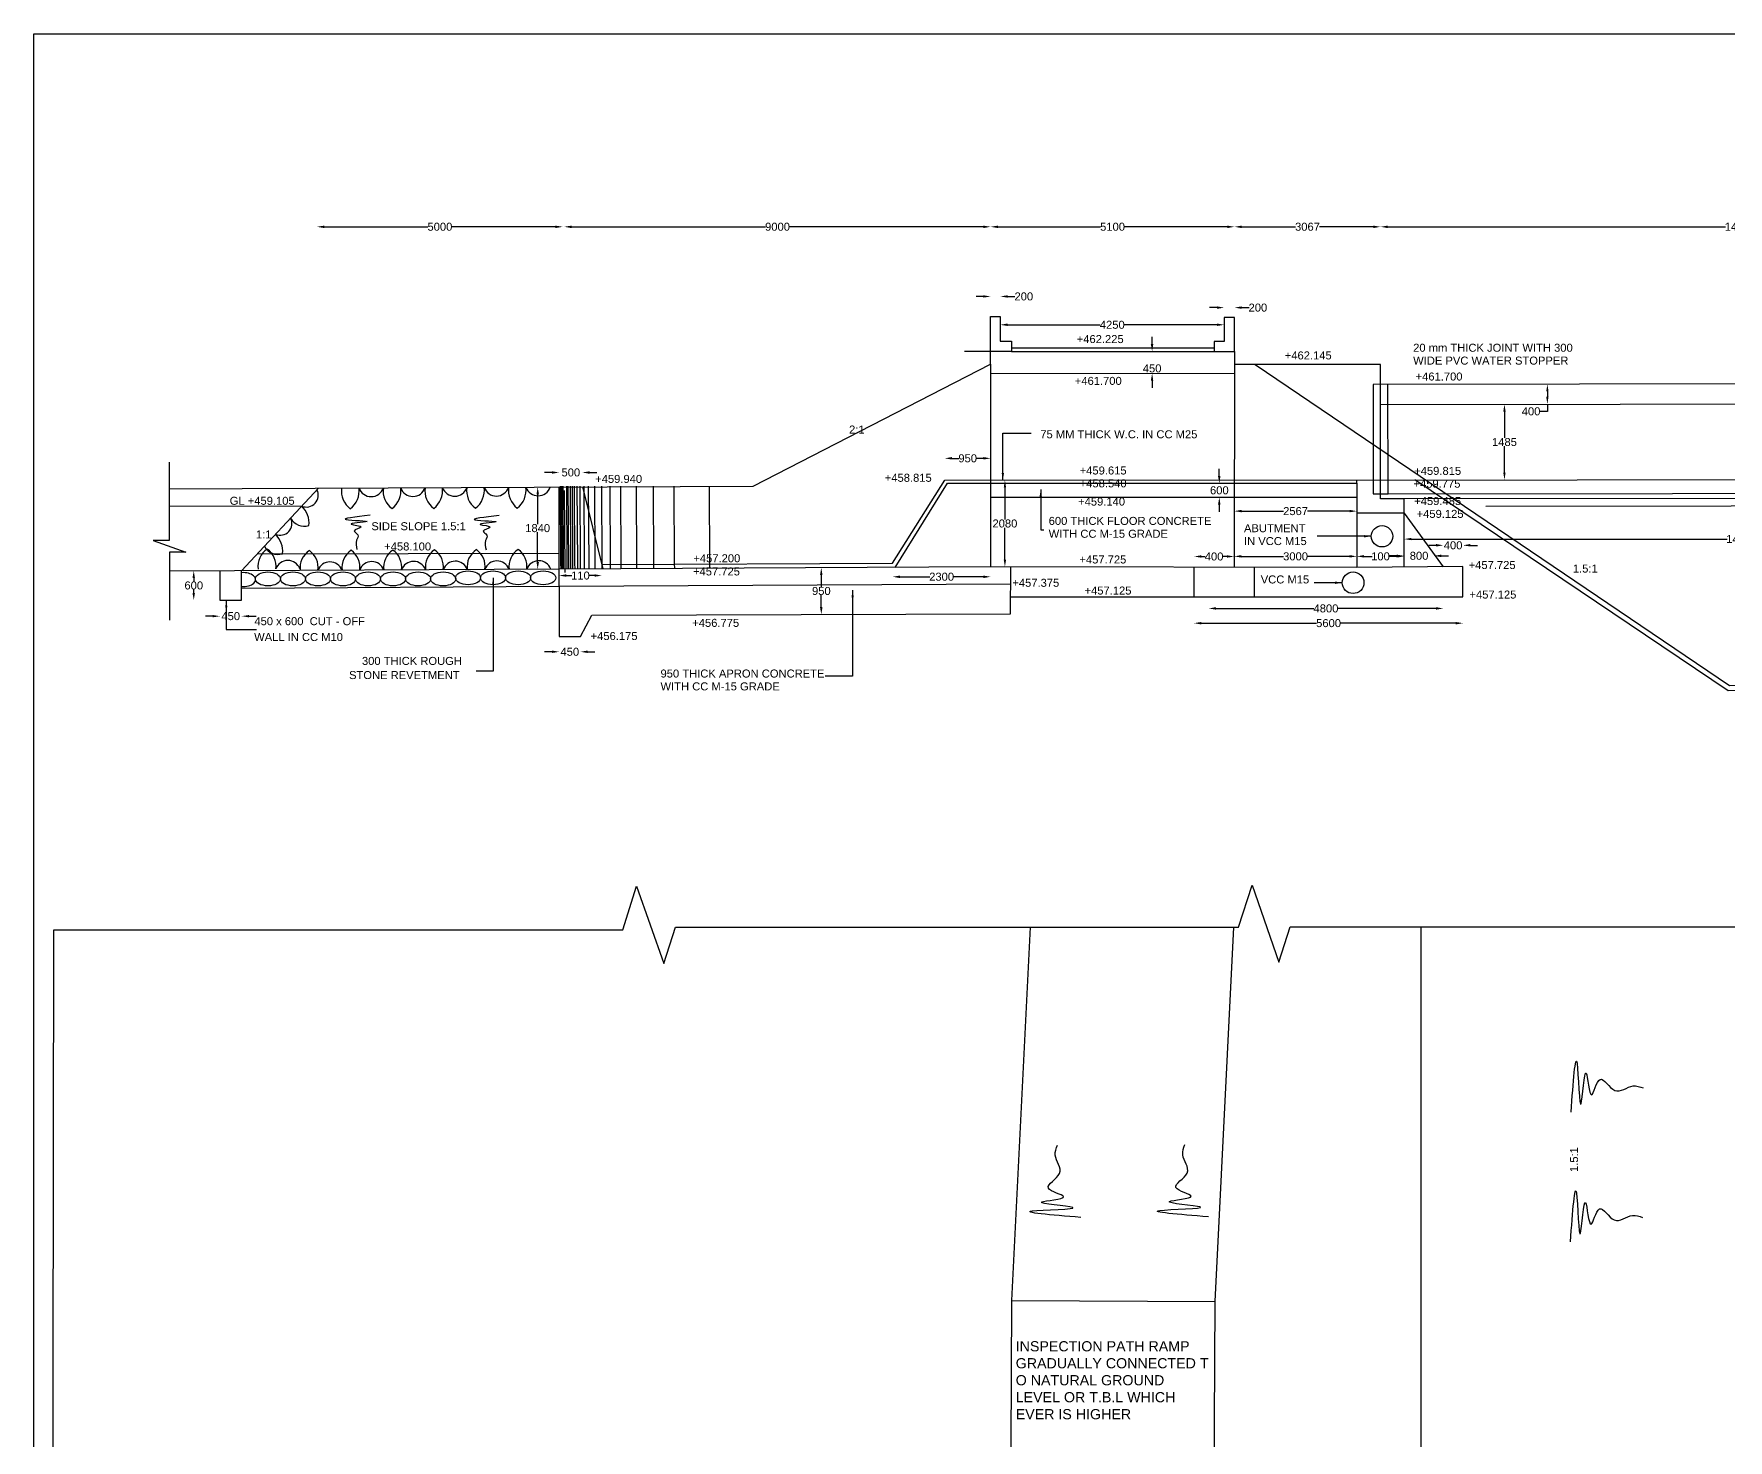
# Model space of a CAD drawing. Header units: inches. Extents: x 3910 to 36465, y 2 to 22749.
# Drawn here: x 4079 to 15726, y 13082 to 22749 of the extents above; entities that cross this region are included whole.
import ezdxf

# ---------------------------------------------------------------- set-up
doc = ezdxf.new("R2010")
doc.units = ezdxf.units.IN
doc.header["$MEASUREMENT"] = 0
doc.layers.add('DIMENSIONS', color=7, linetype='Continuous')
doc.styles.get("Standard").update_dxf_attribs({"font": 'arial.ttf', "height": 55})
doc.dimstyles.get("Standard").update_dxf_attribs({"dimtxt": 55, "dimasz": 50, "dimexe": 0.18, "dimexo": 0.0625, "dimgap": 0.09, "dimtad": 0, "dimtih": 1, "dimtoh": 1, "dimdec": 4, "dimzin": 0, "dimdsep": 46, "dimtxsty": 'Standard', "dimcen": 0.09, "dimse1": 1, "dimse2": 1, "dimadec": 0, "dimazin": 0, "dimtfac": 1, "dimtdec": 4, "dimtofl": 0, "dimtmove": 0, "dimatfit": 3, "dimfxl": 1, "dimtolj": 1, "dimtzin": 0, "dimarcsym": 0})

# ---------------------------------------------------------------- blocks, each defined once
blk = doc.blocks.new('*D1')
at = {"layer": 'Defpoints', "color": 0, "transparency": 16777216}
for p in [(7849, 19734), (7690, 19634), (7849, 19635)]:
    blk.add_point(p, dxfattribs=at)
at = {"layer": 'DIMENSIONS', "color": 0, "lineweight": -2, "transparency": 16777216}
for p, q in [((7640, 19734), (7590, 19734)), ((7899, 19734), (7949, 19734))]:
    blk.add_line(p, q, dxfattribs=at)
at = {"layer": 'DIMENSIONS', "color": 0, "transparency": 16777216}
for points in [[(7640, 19742), (7640, 19725), (7690, 19734)], [(7899, 19742), (7899, 19725), (7849, 19734)]]:
    blk.add_solid(points, dxfattribs=at)
at = {"layer": 'DIMENSIONS', "color": 0, "transparency": 16777216, "insert": (7770, 19734), "char_height": 55, "attachment_point": 5}
blk.add_mtext('\\A1;500', dxfattribs=at)
blk = doc.blocks.new('*D2')
at = {"layer": 'Defpoints', "color": 0, "transparency": 16777216}
for p in [(7539, 19633), (7542, 19069), (7542, 19069)]:
    blk.add_point(p, dxfattribs=at)
at = {"layer": 'DIMENSIONS', "color": 0, "lineweight": -2, "transparency": 16777216}
for p, q in [((7542, 19583), (7542, 19379)), ((7542, 19119), (7542, 19323))]:
    blk.add_line(p, q, dxfattribs=at)
at = {"layer": 'DIMENSIONS', "color": 0, "transparency": 16777216}
for points in [[(7534, 19583), (7551, 19583), (7542, 19633)], [(7534, 19119), (7551, 19119), (7542, 19069)]]:
    blk.add_solid(points, dxfattribs=at)
at = {"layer": 'DIMENSIONS', "color": 0, "transparency": 16777216, "insert": (7542, 19351), "char_height": 55, "attachment_point": 5}
blk.add_mtext('\\A1;1840', dxfattribs=at)
blk = doc.blocks.new('*D3')
at = {"layer": 'Defpoints', "color": 0, "transparency": 16777216}
for p in [(5358, 19058), (5178, 18856), (5358, 18856)]:
    blk.add_point(p, dxfattribs=at)
at = {"layer": 'DIMENSIONS', "color": 0, "lineweight": -2, "transparency": 16777216}
for p, q in [((5178, 19008), (5178, 18985)), ((5178, 18906), (5178, 18929))]:
    blk.add_line(p, q, dxfattribs=at)
at = {"layer": 'DIMENSIONS', "color": 0, "transparency": 16777216}
for points in [[(5169, 19008), (5186, 19008), (5178, 19058)], [(5169, 18906), (5186, 18906), (5178, 18856)]]:
    blk.add_solid(points, dxfattribs=at)
at = {"layer": 'DIMENSIONS', "color": 0, "transparency": 16777216, "insert": (5178, 18957), "char_height": 55, "attachment_point": 5}
blk.add_mtext('\\A1;600', dxfattribs=at)
blk = doc.blocks.new('*D4')
at = {"layer": 'Defpoints', "color": 0, "transparency": 16777216}
for p in [(5358, 18854), (5507, 18856), (5507, 18746)]:
    blk.add_point(p, dxfattribs=at)
at = {"layer": 'DIMENSIONS', "color": 0, "lineweight": -2, "transparency": 16777216}
for p, q in [((5308, 18746), (5258, 18746)), ((5557, 18746), (5607, 18746))]:
    blk.add_line(p, q, dxfattribs=at)
at = {"layer": 'DIMENSIONS', "color": 0, "transparency": 16777216}
for points in [[(5308, 18754), (5308, 18738), (5358, 18746)], [(5557, 18754), (5557, 18738), (5507, 18746)]]:
    blk.add_solid(points, dxfattribs=at)
at = {"layer": 'DIMENSIONS', "color": 0, "transparency": 16777216, "insert": (5432, 18746), "char_height": 55, "attachment_point": 5}
blk.add_mtext('\\A1;450', dxfattribs=at)
blk = doc.blocks.new('*D5')
at = {"layer": 'Defpoints', "color": 0, "transparency": 16777216}
for p in [(7689, 19070), (7983, 19075), (7983, 19025)]:
    blk.add_point(p, dxfattribs=at)
at = {"layer": 'DIMENSIONS', "color": 0, "lineweight": -2, "transparency": 16777216}
for p, q in [((7739, 19025), (7778, 19025)), ((7933, 19025), (7894, 19025))]:
    blk.add_line(p, q, dxfattribs=at)
at = {"layer": 'DIMENSIONS', "color": 0, "transparency": 16777216}
for points in [[(7739, 19034), (7739, 19017), (7689, 19025)], [(7933, 19034), (7933, 19017), (7983, 19025)]]:
    blk.add_solid(points, dxfattribs=at)
at = {"layer": 'DIMENSIONS', "color": 0, "transparency": 16777216, "insert": (7836, 19025), "char_height": 55, "attachment_point": 5}
blk.add_mtext('\\A1;110', dxfattribs=at)
blk = doc.blocks.new('*D6')
at = {"layer": 'Defpoints', "color": 0, "transparency": 16777216}
for p in [(9491, 19079), (9492, 18758), (9492, 18758)]:
    blk.add_point(p, dxfattribs=at)
at = {"layer": 'DIMENSIONS', "color": 0, "lineweight": -2, "transparency": 16777216}
for p, q in [((9492, 19029), (9492, 18947)), ((9492, 18808), (9492, 18890))]:
    blk.add_line(p, q, dxfattribs=at)
at = {"layer": 'DIMENSIONS', "color": 0, "transparency": 16777216}
for points in [[(9483, 19029), (9500, 19029), (9492, 19079)], [(9483, 18808), (9500, 18808), (9492, 18758)]]:
    blk.add_solid(points, dxfattribs=at)
at = {"layer": 'DIMENSIONS', "color": 0, "transparency": 16777216, "insert": (9492, 18919), "char_height": 55, "attachment_point": 5}
blk.add_mtext('\\A1;950', dxfattribs=at)
blk = doc.blocks.new('*D7')
at = {"layer": 'Defpoints', "color": 0, "transparency": 16777216}
for p in [(7690, 18605), (7836, 18605), (7836, 18501)]:
    blk.add_point(p, dxfattribs=at)
at = {"layer": 'DIMENSIONS', "color": 0, "lineweight": -2, "transparency": 16777216}
for p, q in [((7640, 18501), (7590, 18501)), ((7886, 18501), (7936, 18501))]:
    blk.add_line(p, q, dxfattribs=at)
at = {"layer": 'DIMENSIONS', "color": 0, "transparency": 16777216}
for points in [[(7640, 18510), (7640, 18493), (7690, 18501)], [(7886, 18510), (7886, 18493), (7836, 18501)]]:
    blk.add_solid(points, dxfattribs=at)
at = {"layer": 'DIMENSIONS', "color": 0, "transparency": 16777216, "insert": (7763, 18501), "char_height": 55, "attachment_point": 5}
blk.add_mtext('\\A1;450', dxfattribs=at)
blk = doc.blocks.new('*D8')
at = {"layer": 'Defpoints', "color": 0, "transparency": 16777216}
for p in [(10656, 19831), (10340, 19681), (10656, 19681)]:
    blk.add_point(p, dxfattribs=at)
at = {"layer": 'DIMENSIONS', "color": 0, "lineweight": -2, "transparency": 16777216}
for p, q in [((10390, 19831), (10437, 19831)), ((10606, 19831), (10559, 19831))]:
    blk.add_line(p, q, dxfattribs=at)
at = {"layer": 'DIMENSIONS', "color": 0, "transparency": 16777216}
for points in [[(10390, 19840), (10390, 19823), (10340, 19831)], [(10606, 19840), (10606, 19823), (10656, 19831)]]:
    blk.add_solid(points, dxfattribs=at)
at = {"layer": 'DIMENSIONS', "color": 0, "transparency": 16777216, "insert": (10498, 19831), "char_height": 55, "attachment_point": 5}
blk.add_mtext('\\A1;950', dxfattribs=at)
blk = doc.blocks.new('*D9')
at = {"layer": 'Defpoints', "color": 0, "transparency": 16777216}
for p in [(10740, 19681), (10739, 19084), (10754, 19084)]:
    blk.add_point(p, dxfattribs=at)
at = {"layer": 'DIMENSIONS', "color": 0, "lineweight": -2, "transparency": 16777216}
for p, q in [((10754, 19631), (10754, 19411)), ((10754, 19134), (10754, 19354))]:
    blk.add_line(p, q, dxfattribs=at)
at = {"layer": 'DIMENSIONS', "color": 0, "transparency": 16777216}
for points in [[(10746, 19631), (10762, 19631), (10754, 19681)], [(10746, 19134), (10762, 19134), (10754, 19084)]]:
    blk.add_solid(points, dxfattribs=at)
at = {"layer": 'DIMENSIONS', "color": 0, "transparency": 16777216, "insert": (10754, 19383), "char_height": 55, "attachment_point": 5}
blk.add_mtext('\\A1;2080', dxfattribs=at)
blk = doc.blocks.new('*D10')
at = {"layer": 'Defpoints', "color": 0, "transparency": 16777216}
for p in [(9982, 19110), (10656, 19084), (10656, 19017)]:
    blk.add_point(p, dxfattribs=at)
at = {"layer": 'DIMENSIONS', "color": 0, "lineweight": -2, "transparency": 16777216}
for p, q in [((10032, 19017), (10237, 19017)), ((10606, 19017), (10402, 19017))]:
    blk.add_line(p, q, dxfattribs=at)
at = {"layer": 'DIMENSIONS', "color": 0, "transparency": 16777216}
for points in [[(10032, 19025), (10032, 19008), (9982, 19017)], [(10606, 19025), (10606, 19008), (10656, 19017)]]:
    blk.add_solid(points, dxfattribs=at)
at = {"layer": 'DIMENSIONS', "color": 0, "transparency": 16777216, "insert": (10319, 19017), "char_height": 55, "attachment_point": 5}
blk.add_mtext('\\A1;2300', dxfattribs=at)
blk = doc.blocks.new('*D11')
at = {"layer": 'Defpoints', "color": 0, "transparency": 16777216}
for p in [(10722, 20944), (10656, 20805), (10722, 20805)]:
    blk.add_point(p, dxfattribs=at)
at = {"layer": 'DIMENSIONS', "color": 0, "lineweight": -2, "transparency": 16777216}
for p, q in [((10606, 20944), (10556, 20944)), ((10772, 20944), (10822, 20944))]:
    blk.add_line(p, q, dxfattribs=at)
at = {"layer": 'DIMENSIONS', "color": 0, "transparency": 16777216}
for points in [[(10606, 20952), (10606, 20936), (10656, 20944)], [(10772, 20952), (10772, 20936), (10722, 20944)]]:
    blk.add_solid(points, dxfattribs=at)
at = {"layer": 'DIMENSIONS', "color": 0, "transparency": 16777216, "insert": (10884, 20944), "char_height": 55, "attachment_point": 5}
blk.add_mtext('\\A1;200', dxfattribs=at)
blk = doc.blocks.new('*D12')
at = {"layer": 'Defpoints', "color": 0, "transparency": 16777216}
for p in [(10722, 20751), (12261, 20751), (12261, 20749)]:
    blk.add_point(p, dxfattribs=at)
at = {"layer": 'DIMENSIONS', "color": 0, "lineweight": -2, "transparency": 16777216}
for p, q in [((10772, 20749), (11409, 20749)), ((12211, 20749), (11575, 20749))]:
    blk.add_line(p, q, dxfattribs=at)
at = {"layer": 'DIMENSIONS', "color": 0, "transparency": 16777216}
for points in [[(10772, 20758), (10772, 20741), (10722, 20749)], [(12211, 20758), (12211, 20741), (12261, 20749)]]:
    blk.add_solid(points, dxfattribs=at)
at = {"layer": 'DIMENSIONS', "color": 0, "transparency": 16777216, "insert": (11492, 20749), "char_height": 55, "attachment_point": 5}
blk.add_mtext('\\A1;4250', dxfattribs=at)
blk = doc.blocks.new('*D13')
at = {"layer": 'Defpoints', "color": 0, "transparency": 16777216}
for p in [(12332, 20867), (12261, 20799), (12332, 20799)]:
    blk.add_point(p, dxfattribs=at)
at = {"layer": 'DIMENSIONS', "color": 0, "lineweight": -2, "transparency": 16777216}
for p, q in [((12211, 20867), (12161, 20867)), ((12382, 20867), (12432, 20867))]:
    blk.add_line(p, q, dxfattribs=at)
at = {"layer": 'DIMENSIONS', "color": 0, "transparency": 16777216}
for points in [[(12211, 20876), (12211, 20859), (12261, 20867)], [(12382, 20876), (12382, 20859), (12332, 20867)]]:
    blk.add_solid(points, dxfattribs=at)
at = {"layer": 'DIMENSIONS', "color": 0, "transparency": 16777216, "insert": (12493, 20867), "char_height": 55, "attachment_point": 5}
blk.add_mtext('\\A1;200', dxfattribs=at)
blk = doc.blocks.new('*D14')
at = {"layer": 'Defpoints', "color": 0, "transparency": 16777216}
for p in [(12024, 20566), (11766, 20415), (12024, 20415)]:
    blk.add_point(p, dxfattribs=at)
at = {"layer": 'DIMENSIONS', "color": 0, "lineweight": -2, "transparency": 16777216}
for p, q in [((11766, 20616), (11766, 20666)), ((11766, 20365), (11766, 20315))]:
    blk.add_line(p, q, dxfattribs=at)
at = {"layer": 'DIMENSIONS', "color": 0, "transparency": 16777216}
for points in [[(11757, 20616), (11774, 20616), (11766, 20566)], [(11757, 20365), (11774, 20365), (11766, 20415)]]:
    blk.add_solid(points, dxfattribs=at)
at = {"layer": 'DIMENSIONS', "color": 0, "transparency": 16777216, "insert": (11766, 20449), "char_height": 55, "attachment_point": 5}
blk.add_mtext('\\A1;450', dxfattribs=at)
blk = doc.blocks.new('*D15')
at = {"layer": 'Defpoints', "color": 0, "transparency": 16777216}
for p in [(12258, 19659), (12228, 19563), (12230, 19563)]:
    blk.add_point(p, dxfattribs=at)
at = {"layer": 'DIMENSIONS', "color": 0, "lineweight": -2, "transparency": 16777216}
for p, q in [((12228, 19709), (12228, 19759)), ((12228, 19513), (12228, 19463))]:
    blk.add_line(p, q, dxfattribs=at)
at = {"layer": 'DIMENSIONS', "color": 0, "transparency": 16777216}
for points in [[(12219, 19709), (12236, 19709), (12228, 19659)], [(12219, 19513), (12236, 19513), (12228, 19563)]]:
    blk.add_solid(points, dxfattribs=at)
at = {"layer": 'DIMENSIONS', "color": 0, "transparency": 16777216, "insert": (12228, 19611), "char_height": 55, "attachment_point": 5}
blk.add_mtext('\\A1;600', dxfattribs=at)
blk = doc.blocks.new('*D16')
at = {"layer": 'Defpoints', "color": 0, "transparency": 16777216}
for p in [(12331, 19468), (13173, 19468), (13173, 19468)]:
    blk.add_point(p, dxfattribs=at)
at = {"layer": 'DIMENSIONS', "color": 0, "lineweight": -2, "transparency": 16777216}
for p, q in [((12381, 19468), (12669, 19468)), ((13123, 19468), (12835, 19468))]:
    blk.add_line(p, q, dxfattribs=at)
at = {"layer": 'DIMENSIONS', "color": 0, "transparency": 16777216}
for points in [[(12381, 19477), (12381, 19460), (12331, 19468)], [(13123, 19477), (13123, 19460), (13173, 19468)]]:
    blk.add_solid(points, dxfattribs=at)
at = {"layer": 'DIMENSIONS', "color": 0, "transparency": 16777216, "insert": (12752, 19468), "char_height": 55, "attachment_point": 5}
blk.add_mtext('\\A1;2567', dxfattribs=at)
blk = doc.blocks.new('*D17')
at = {"layer": 'Defpoints', "color": 0, "transparency": 16777216}
for p in [(12330, 19156), (12055, 19083), (12330, 19082)]:
    blk.add_point(p, dxfattribs=at)
at = {"layer": 'DIMENSIONS', "color": 0, "lineweight": -2, "transparency": 16777216}
for p, q in [((12105, 19156), (12131, 19156)), ((12280, 19156), (12254, 19156))]:
    blk.add_line(p, q, dxfattribs=at)
at = {"layer": 'DIMENSIONS', "color": 0, "transparency": 16777216}
for points in [[(12105, 19165), (12105, 19148), (12055, 19156)], [(12280, 19165), (12280, 19148), (12330, 19156)]]:
    blk.add_solid(points, dxfattribs=at)
at = {"layer": 'DIMENSIONS', "color": 0, "transparency": 16777216, "insert": (12192, 19156), "char_height": 55, "attachment_point": 5}
blk.add_mtext('\\A1;400', dxfattribs=at)
blk = doc.blocks.new('*D18')
at = {"layer": 'Defpoints', "color": 0, "transparency": 16777216}
for p in [(12330, 19156), (13173, 19157), (13173, 19156)]:
    blk.add_point(p, dxfattribs=at)
at = {"layer": 'DIMENSIONS', "color": 0, "lineweight": -2, "transparency": 16777216}
for p, q in [((12380, 19157), (12670, 19157)), ((13123, 19157), (12834, 19157))]:
    blk.add_line(p, q, dxfattribs=at)
at = {"layer": 'DIMENSIONS', "color": 0, "transparency": 16777216}
for points in [[(12380, 19166), (12380, 19149), (12330, 19157)], [(13123, 19166), (13123, 19149), (13173, 19157)]]:
    blk.add_solid(points, dxfattribs=at)
at = {"layer": 'DIMENSIONS', "color": 0, "transparency": 16777216, "insert": (12752, 19157), "char_height": 55, "attachment_point": 5}
blk.add_mtext('\\A1;3000', dxfattribs=at)
blk = doc.blocks.new('*D19')
at = {"layer": 'Defpoints', "color": 0, "transparency": 16777216}
for p in [(13173, 19157), (13498, 19157), (13498, 19157)]:
    blk.add_point(p, dxfattribs=at)
at = {"layer": 'DIMENSIONS', "color": 0, "lineweight": -2, "transparency": 16777216}
for p, q in [((13223, 19157), (13278, 19157)), ((13448, 19157), (13394, 19157))]:
    blk.add_line(p, q, dxfattribs=at)
at = {"layer": 'DIMENSIONS', "color": 0, "transparency": 16777216}
for points in [[(13223, 19166), (13223, 19149), (13173, 19157)], [(13448, 19166), (13448, 19149), (13498, 19157)]]:
    blk.add_solid(points, dxfattribs=at)
at = {"layer": 'DIMENSIONS', "color": 0, "transparency": 16777216, "insert": (13336, 19157), "char_height": 55, "attachment_point": 5}
blk.add_mtext('\\A1;100', dxfattribs=at)
blk = doc.blocks.new('*D20')
at = {"layer": 'Defpoints', "color": 0, "transparency": 16777216}
for p in [(13498, 19157), (13703, 19174), (13703, 19161)]:
    blk.add_point(p, dxfattribs=at)
at = {"layer": 'DIMENSIONS', "color": 0, "lineweight": -2, "transparency": 16777216}
for p, q in [((13448, 19161), (13398, 19161)), ((13753, 19161), (13803, 19161))]:
    blk.add_line(p, q, dxfattribs=at)
at = {"layer": 'DIMENSIONS', "color": 0, "transparency": 16777216}
for points in [[(13448, 19169), (13448, 19152), (13498, 19161)], [(13753, 19169), (13753, 19152), (13703, 19161)]]:
    blk.add_solid(points, dxfattribs=at)
at = {"layer": 'DIMENSIONS', "color": 0, "transparency": 16777216, "insert": (13601, 19161), "char_height": 55, "attachment_point": 5}
blk.add_mtext('\\A1;800', dxfattribs=at)
blk = doc.blocks.new('*D21')
at = {"layer": 'Defpoints', "color": 0, "transparency": 16777216}
for p in [(13903, 19233), (13768, 19086), (13903, 19087)]:
    blk.add_point(p, dxfattribs=at)
at = {"layer": 'DIMENSIONS', "color": 0, "lineweight": -2, "transparency": 16777216}
for p, q in [((13718, 19233), (13668, 19233)), ((13953, 19233), (14003, 19233))]:
    blk.add_line(p, q, dxfattribs=at)
at = {"layer": 'DIMENSIONS', "color": 0, "transparency": 16777216}
for points in [[(13718, 19242), (13718, 19225), (13768, 19233)], [(13953, 19242), (13953, 19225), (13903, 19233)]]:
    blk.add_solid(points, dxfattribs=at)
at = {"layer": 'DIMENSIONS', "color": 0, "transparency": 16777216, "insert": (13835, 19233), "char_height": 55, "attachment_point": 5}
blk.add_mtext('\\A1;400', dxfattribs=at)
blk = doc.blocks.new('*D22')
at = {"layer": 'Defpoints', "color": 0, "transparency": 16777216}
for p in [(12155, 19083), (13768, 19086), (13768, 18799)]:
    blk.add_point(p, dxfattribs=at)
at = {"layer": 'DIMENSIONS', "color": 0, "lineweight": -2, "transparency": 16777216}
for p, q in [((12205, 18799), (12878, 18799)), ((13718, 18799), (13045, 18799))]:
    blk.add_line(p, q, dxfattribs=at)
at = {"layer": 'DIMENSIONS', "color": 0, "transparency": 16777216}
for points in [[(12205, 18808), (12205, 18791), (12155, 18799)], [(13718, 18808), (13718, 18791), (13768, 18799)]]:
    blk.add_solid(points, dxfattribs=at)
at = {"layer": 'DIMENSIONS', "color": 0, "transparency": 16777216, "insert": (12961, 18799), "char_height": 55, "attachment_point": 5}
blk.add_mtext('\\A1;4800', dxfattribs=at)
blk = doc.blocks.new('*D23')
at = {"layer": 'Defpoints', "color": 0, "transparency": 16777216}
for p in [(12054, 18879), (13903, 18879), (13903, 18698)]:
    blk.add_point(p, dxfattribs=at)
at = {"layer": 'DIMENSIONS', "color": 0, "lineweight": -2, "transparency": 16777216}
for p, q in [((12104, 18698), (12896, 18698)), ((13853, 18698), (13061, 18698))]:
    blk.add_line(p, q, dxfattribs=at)
at = {"layer": 'DIMENSIONS', "color": 0, "transparency": 16777216}
for points in [[(12104, 18706), (12104, 18689), (12054, 18698)], [(13853, 18706), (13853, 18689), (13903, 18698)]]:
    blk.add_solid(points, dxfattribs=at)
at = {"layer": 'DIMENSIONS', "color": 0, "transparency": 16777216, "insert": (12979, 18698), "char_height": 55, "attachment_point": 5}
blk.add_mtext('\\A1;5600', dxfattribs=at)
blk = doc.blocks.new('*D24')
at = {"layer": 'Defpoints', "color": 0, "transparency": 16777216}
for p in [(14741, 20341), (14483, 20204), (14741, 20204)]:
    blk.add_point(p, dxfattribs=at)
at = {"layer": 'DIMENSIONS', "color": 0, "lineweight": -2, "transparency": 16777216}
for p, q in [((14483, 20291), (14483, 20254)), ((14483, 20154), (14433, 20154)), ((14483, 20204), (14483, 20154))]:
    blk.add_line(p, q, dxfattribs=at)
at = {"layer": 'DIMENSIONS', "color": 0, "transparency": 16777216}
for points in [[(14475, 20291), (14491, 20291), (14483, 20341)], [(14475, 20254), (14491, 20254), (14483, 20204)]]:
    blk.add_solid(points, dxfattribs=at)
at = {"layer": 'DIMENSIONS', "color": 0, "transparency": 16777216, "insert": (14371, 20154), "char_height": 55, "attachment_point": 5}
blk.add_mtext('\\A1;400', dxfattribs=at)
blk = doc.blocks.new('*D25')
at = {"layer": 'Defpoints', "color": 0, "transparency": 16777216}
for p in [(14188, 20203), (14188, 19683), (14188, 19683)]:
    blk.add_point(p, dxfattribs=at)
at = {"layer": 'DIMENSIONS', "color": 0, "lineweight": -2, "transparency": 16777216}
for p, q in [((14188, 20153), (14188, 19971)), ((14188, 19733), (14188, 19915))]:
    blk.add_line(p, q, dxfattribs=at)
at = {"layer": 'DIMENSIONS', "color": 0, "transparency": 16777216}
for points in [[(14180, 20153), (14196, 20153), (14188, 20203)], [(14180, 19733), (14196, 19733), (14188, 19683)]]:
    blk.add_solid(points, dxfattribs=at)
at = {"layer": 'DIMENSIONS', "color": 0, "transparency": 16777216, "insert": (14188, 19943), "char_height": 55, "attachment_point": 5}
blk.add_mtext('\\A1;1485', dxfattribs=at)
blk = doc.blocks.new('*D26')
at = {"layer": 'Defpoints', "color": 0, "transparency": 16777216}
for p in [(13498, 19278), (18139, 19278), (18139, 19276)]:
    blk.add_point(p, dxfattribs=at)
at = {"layer": 'DIMENSIONS', "color": 0, "lineweight": -2, "transparency": 16777216}
for p, q in [((13548, 19276), (15718, 19276)), ((18089, 19276), (15920, 19276))]:
    blk.add_line(p, q, dxfattribs=at)
at = {"layer": 'DIMENSIONS', "color": 0, "transparency": 16777216}
for points in [[(13548, 19284), (13548, 19268), (13498, 19276)], [(18089, 19284), (18089, 19268), (18139, 19276)]]:
    blk.add_solid(points, dxfattribs=at)
at = {"layer": 'DIMENSIONS', "color": 0, "transparency": 16777216, "insert": (15819, 19276), "char_height": 55, "attachment_point": 5}
blk.add_mtext('\\A1;14000', dxfattribs=at)
blk = doc.blocks.new('*D44')
at = {"layer": 'Defpoints', "color": 0, "transparency": 16777216}
for p in [(7714, 21423), (6025, 19614), (7714, 19639)]:
    blk.add_point(p, dxfattribs=at)
at = {"layer": 'DIMENSIONS', "color": 0, "lineweight": -2, "transparency": 16777216}
for p, q in [((6075, 21423), (6788, 21423)), ((7664, 21423), (6952, 21423))]:
    blk.add_line(p, q, dxfattribs=at)
at = {"layer": 'DIMENSIONS', "color": 0, "transparency": 16777216}
for points in [[(6075, 21431), (6075, 21414), (6025, 21423)], [(7664, 21431), (7664, 21414), (7714, 21423)]]:
    blk.add_solid(points, dxfattribs=at)
at = {"layer": 'DIMENSIONS', "color": 0, "transparency": 16777216, "insert": (6870, 21423), "char_height": 55, "attachment_point": 5}
blk.add_mtext('\\A1;5000', dxfattribs=at)
blk = doc.blocks.new('*D45')
at = {"layer": 'Defpoints', "color": 0, "transparency": 16777216}
for p in [(10656, 21423), (10656, 20477), (7725, 19610)]:
    blk.add_point(p, dxfattribs=at)
at = {"layer": 'DIMENSIONS', "color": 0, "lineweight": -2, "transparency": 16777216}
for p, q in [((7775, 21423), (9109, 21423)), ((10606, 21423), (9273, 21423))]:
    blk.add_line(p, q, dxfattribs=at)
at = {"layer": 'DIMENSIONS', "color": 0, "transparency": 16777216}
for points in [[(7775, 21431), (7775, 21414), (7725, 21423)], [(10606, 21431), (10606, 21414), (10656, 21423)]]:
    blk.add_solid(points, dxfattribs=at)
at = {"layer": 'DIMENSIONS', "color": 0, "transparency": 16777216, "insert": (9191, 21423), "char_height": 55, "attachment_point": 5}
blk.add_mtext('\\A1;9000', dxfattribs=at)
blk = doc.blocks.new('*D46')
at = {"layer": 'Defpoints', "color": 0, "transparency": 16777216}
for p in [(12332, 21423), (10656, 20477), (12332, 20476)]:
    blk.add_point(p, dxfattribs=at)
at = {"layer": 'DIMENSIONS', "color": 0, "lineweight": -2, "transparency": 16777216}
for p, q in [((10706, 21423), (11412, 21423)), ((12282, 21423), (11576, 21423))]:
    blk.add_line(p, q, dxfattribs=at)
at = {"layer": 'DIMENSIONS', "color": 0, "transparency": 16777216}
for points in [[(10706, 21431), (10706, 21414), (10656, 21423)], [(12282, 21431), (12282, 21414), (12332, 21423)]]:
    blk.add_solid(points, dxfattribs=at)
at = {"layer": 'DIMENSIONS', "color": 0, "transparency": 16777216, "insert": (11494, 21423), "char_height": 55, "attachment_point": 5}
blk.add_mtext('\\A1;5100', dxfattribs=at)
blk = doc.blocks.new('*D47')
at = {"layer": 'Defpoints', "color": 0, "transparency": 16777216}
for p in [(13336, 21423), (12332, 20476), (13336, 20475)]:
    blk.add_point(p, dxfattribs=at)
at = {"layer": 'DIMENSIONS', "color": 0, "lineweight": -2, "transparency": 16777216}
for p, q in [((12382, 21423), (12752, 21423)), ((13286, 21423), (12916, 21423))]:
    blk.add_line(p, q, dxfattribs=at)
at = {"layer": 'DIMENSIONS', "color": 0, "transparency": 16777216}
for points in [[(12382, 21431), (12382, 21414), (12332, 21423)], [(13286, 21431), (13286, 21414), (13336, 21423)]]:
    blk.add_solid(points, dxfattribs=at)
at = {"layer": 'DIMENSIONS', "color": 0, "transparency": 16777216, "insert": (12834, 21423), "char_height": 55, "attachment_point": 5}
blk.add_mtext('\\A1;3067', dxfattribs=at)
blk = doc.blocks.new('*D48')
at = {"layer": 'Defpoints', "color": 0, "transparency": 16777216}
for p in [(18281, 21423), (18281, 20431), (13336, 20339)]:
    blk.add_point(p, dxfattribs=at)
at = {"layer": 'DIMENSIONS', "color": 0, "lineweight": -2, "transparency": 16777216}
for p, q in [((13386, 21423), (15708, 21423)), ((18231, 21423), (15910, 21423))]:
    blk.add_line(p, q, dxfattribs=at)
at = {"layer": 'DIMENSIONS', "color": 0, "transparency": 16777216}
for points in [[(13386, 21431), (13386, 21414), (13336, 21423)], [(18231, 21431), (18231, 21414), (18281, 21423)]]:
    blk.add_solid(points, dxfattribs=at)
at = {"layer": 'DIMENSIONS', "color": 0, "transparency": 16777216, "insert": (15809, 21423), "char_height": 55, "attachment_point": 5}
blk.add_mtext('\\A1;14988', dxfattribs=at)

msp = doc.modelspace()

# ---------------------------------------------------------------- linework, layer by layer
at = {"color": 0}
for points in [[(29710.85211, 20536.74486), (24893.34603, 20576.18271), (24893.34603, 20859.04505), (24820.23185, 20859.04505), (24820.23185, 20535.51527), (24325.65333, 20535.51527), (24325.65333, 20868.2782), (24247.95923, 20868.2782), (24247.95923, 20577.31191), (23219.28112, 20577.31191), (23219.28112, 20353.60678), (13285.30414, 20339.00413)], [(5009.64197, 19620.44303), (9023.24209, 19640.82135), (10655.91536, 20477.48491), (10655.91536, 20805.42146), (10722.49479, 20805.42146), (10722.49479, 20636.28137), (10798.89871, 20636.28137), (10798.89871, 20565.97293), (10476.38775, 20565.97293)], [(10798.89871, 20565.97293), (12332.0847, 20565.97293), (12332.0847, 20799.31561), (12261.04768, 20799.31561), (12261.04768, 20633.70056), (12191.48116, 20633.70056), (12191.48116, 20565.97293)], [(10798.89871, 20591.73802), (12191.48116, 20591.73802)], [(12332.0847, 20565.97293), (12330.41046, 19082.32313)], [(12473.58265, 20476.20979), (15733.89881, 18269.12686), (20838.83416, 18278.16197), (24145.93386, 20514.54149), (23219.28112, 20514.54149)], [(10655.91536, 20477.48491), (10655.91536, 19084.21272), (7689.10109, 19070.13448), (5012.14138, 19055.71226)], [(10655.91536, 20416.50688), (12331.9139, 20414.61559)], [(13498.48001, 19083.70722), (13498.48001, 19552.6626), (13336.40873, 19552.6626), (13336.40873, 20475.23613), (12331.98358, 20476.36958)], [(13285.30414, 20339.00413), (13285.30414, 19587.94007), (13387.94163, 19587.66537), (13386.86652, 20339.15342)], [(23165.20192, 20353.52728), (23165.20192, 19598.68988), (23267.36007, 19598.68988), (23267.36007, 20353.67745), (23219.28112, 20353.60678), (23219.28112, 19562.80047), (13498.48001, 19552.6626)], [(13336.40873, 20201.7427), (23219.28112, 20215.01639)], [(5009.64197, 19804.58199), (5009.64197, 19265.442), (4899.7975, 19265.442), (5123.49984, 19185.17767), (5012.14138, 19185.17767), (5012.14138, 18718.21247)], [(7981.90981, 19100.3688), (9982.39358, 19109.78497), (10340.38755, 19680.80655), (23382.64605, 19688.79301), (29706.69283, 19646.91559), (29706.69283, 19219.54573)], [(22967.52316, 19688.53881), (20853.03494, 18244.36477), (15725.47144, 18232.08035), (13571.21755, 19682.78496)], [(5357.67351, 19057.57383), (5357.67351, 18856.03543), (5507.10633, 18856.03543), (5506.01623, 19058.37303), (6035.67733, 19625.65254)], [(5506.66132, 18938.6348), (7690.32012, 18952.41678), (7689.93942, 19634.05175)], [(7697.58565, 19639.28437), (7700.10588, 19103.85729), (7700.24262, 19075.04145)], [(7705.1751, 19639.28437), (7707.69532, 19103.85729), (7707.83206, 19075.04145)], [(7714.45105, 19639.28437), (7716.97128, 19103.85729), (7717.10802, 19075.04145)], [(7725.32814, 19609.70423), (7727.84836, 19074.27715), (7727.9851, 19045.46131)], [(7739.57602, 19639.28437), (7742.09624, 19103.85729), (7742.23298, 19075.04145)], [(7750.40873, 19639.28437), (7752.92895, 19103.85729), (7753.06569, 19075.04145)], [(7765.45426, 19639.28437), (7767.97449, 19103.85729), (7768.11122, 19075.04145)], [(7778.69442, 19639.28437), (7781.21465, 19103.85729), (7781.35138, 19075.04145)], [(7793.73995, 19639.28437), (7796.26018, 19103.85729), (7796.39691, 19075.04145)], [(7812.39634, 19639.28437), (7814.91657, 19103.85729), (7815.05331, 19075.04145)], [(7831.05286, 19639.28437), (7833.57309, 19103.85729), (7833.70982, 19075.04145)], [(7849.36949, 19634.86122), (7989.05419, 19071.55783)], [(7859.45059, 19639.28437), (7861.97082, 19103.85729), (7862.10755, 19075.04145)], [(7890.14348, 19639.28437), (7892.66371, 19103.85729), (7892.80044, 19075.04145)], [(7932.87287, 19639.28437), (7935.3931, 19103.85729), (7935.52983, 19075.04145)], [(7980.46698, 19639.28437), (7982.98721, 19103.85729), (7983.12394, 19075.04145)], [(8038.81052, 19639.28437), (8041.33074, 19103.85729), (8041.46748, 19075.04145)], [(8111.15084, 19639.28437), (8113.67107, 19103.85729), (8113.8078, 19075.04145)], [(8219.0484, 19639.28437), (8221.56863, 19103.85729), (8221.70537, 19075.04145)], [(8336.75485, 19639.28437), (8339.27507, 19103.85729), (8339.41181, 19075.04145)], [(8478.98343, 19639.28437), (8481.50366, 19103.85729), (8481.64039, 19075.04145)], [(8720.52691, 19639.28437), (8723.04714, 19103.85729), (8723.18388, 19075.04145)], [(10000.46044, 19081.10243), (10358.61227, 19659.4297), (13172.94118, 19659.4297), (13172.92703, 19682.54106)], [(13172.94118, 19659.4297), (13172.94118, 19081.37237), (10655.91536, 19084.21272)], [(13387.94163, 19587.66537), (23165.20192, 19598.68988)], [(10655.91536, 19563.48483), (13172.94118, 19563.48483)], [(13498.48001, 19454.06056), (13172.94118, 19454.06056)], [(13498.48001, 19454.06056), (13767.67128, 19085.63792)], [(14058.93475, 19502.00963), (22495.69098, 19513.22601)], [(7690.32012, 18952.41678), (7690.32012, 18605.29546), (7835.54546, 18605.29546), (7915.28127, 18753.51734), (10793.45819, 18762.35937), (10793.82121, 19084.0571)], [(10793.59032, 18879.45161), (13902.67989, 18879.45161), (13902.67989, 19086.60624), (13172.94118, 19081.37237)], [(12054.35661, 18879.45161), (12054.58589, 19082.63439)], [(12466.47987, 19082.16958), (12466.47987, 18879.45161)], [(7690.32012, 18952.41678), (10793.69168, 18969.27166)], [(4216.10745, 16588.74098), (8126.97764, 16588.74098), (8222.19216, 16888.97172), (8410.16252, 16358.79612), (8490.23611, 16608.92049), (12359.2822, 16608.92049), (12453.5402, 16896.13999), (12636.80148, 16368.42339), (12715.89158, 16609.87184), (16962.84476, 16609.87184)], [(16795.54294, 4193.04374), (4197.27344, 4171.83137), (4216.10745, 16588.74098)], [(10790.60931, 11536.07308), (10801.20096, 14041.08364), (10929.22452, 16608.92049)], [(12186.20735, 11536.07308), (12198.75933, 14035.45599), (12326.72607, 16608.92049)], [(13484.18741, 10992.34845), (13614.74277, 11690.28691), (13614.74277, 16609.87184)], [(10801.20096, 14041.08364), (12198.75933, 14035.45599)]]:
    msp.add_lwpolyline(points, dxfattribs=at)
for centre, radius in [((13346.43536, 19295.40437), 73.66063), ((13147.64915, 18975.99774), 74.24547)]:
    msp.add_circle(centre, radius, dxfattribs=at)
for centre, radius, start, end in [((5951.74742, 19578.13076), 81.74936, 247.678159706, 26.250096154), ((6342.63968, 19604.56506), 149.7466, 171.592865631, 233.804877262), ((6157.58152, 19608.06053), 157.47349, 307.850966588, 6.931624087), ((6397.51615, 19656.22925), 88.55243, 199.228869052, 341.352943472), ((6629.55756, 19606.02183), 149.7466, 171.592865631, 233.804877262), ((6444.4994, 19609.5173), 157.47349, 307.850966588, 6.931624087), ((6684.43403, 19657.68603), 88.55243, 199.228869052, 341.352943472), ((6916.47544, 19607.4786), 149.7466, 171.592865631, 233.804877262), ((6731.41728, 19610.97408), 157.47349, 307.850966588, 6.931624087), ((6971.35191, 19659.1428), 88.55243, 199.228869052, 341.352943472), ((7203.39332, 19608.93538), 149.7466, 171.592865631, 233.804877262), ((7018.33516, 19612.43085), 157.47349, 307.850966588, 6.931624087), ((7258.26979, 19660.59957), 88.55243, 199.228869052, 341.352943472), ((7490.3112, 19610.39215), 149.7466, 171.592865631, 233.804877262), ((7305.25304, 19613.88762), 157.47349, 307.850966588, 6.931624087), ((7545.18767, 19662.05634), 88.55243, 199.228869052, 341.352943472), ((5810.70228, 19386.82658), 159.62817, 353.774938814, 46.442942598), ((5770.78162, 19384.31212), 81.74936, 247.678159706, 26.250096154), ((5937.49259, 19470.60145), 105.99704, 208.226630718, 287.512872912), ((5756.52678, 19276.78281), 105.99704, 208.226630718, 287.512872912), ((5629.73647, 19193.00794), 159.62817, 353.774938814, 46.442942598), ((5761.32491, 19088.1001), 142.28482, 123.458587901, 187.245395317), ((5601.47611, 19090.5363), 141.93312, 352.011709011, 55.003534353), ((5824.77662, 19041.05766), 87.93169, 20.395402049, 160.221958417), ((6051.11529, 19078.49418), 142.28482, 123.458587901, 187.245395317), ((5891.26649, 19080.93038), 141.93312, 352.011709011, 55.003534353), ((6114.567, 19031.45174), 87.93169, 20.395402049, 160.221958417), ((6338.13494, 19080.04051), 142.28482, 123.458587901, 187.245395317), ((6178.28614, 19082.47671), 141.93312, 352.011709011, 55.003534353), ((6401.58665, 19032.99807), 87.93169, 20.395402049, 160.221958417), ((6625.15459, 19081.58684), 142.28482, 123.458587901, 187.245395317), ((6465.30579, 19084.02304), 141.93312, 352.011709011, 55.003534353), ((6688.60631, 19034.5444), 87.93169, 20.395402049, 160.221958417), ((6912.17424, 19083.13317), 142.28482, 123.458587901, 187.245395317), ((6752.32544, 19085.56937), 141.93312, 352.011709011, 55.003534353), ((6975.62596, 19036.09073), 87.93169, 20.395402049, 160.221958417), ((7199.19389, 19084.6795), 142.28482, 123.458587901, 187.245395317), ((7039.34509, 19087.11569), 141.93312, 352.011709011, 55.003534353), ((7262.64561, 19037.63706), 87.93169, 20.395402049, 160.221958417), ((7486.21354, 19086.22583), 142.28482, 123.458587901, 187.245395317), ((7326.36475, 19088.66202), 141.93312, 352.011709011, 55.003534353), ((7549.66526, 19039.18339), 87.93169, 20.395402049, 160.221958417)]:
    msp.add_arc(centre, radius, start, end, dxfattribs=at)
msp.add_ellipse((5517.05258, 18997.60588), major_axis=(-86.06173, 0), ratio=0.5561963563, start_param=1.4490364813, end_param=4.8401418665, dxfattribs=at)
for centre in [(5687.60577, 19002.28472), (5859.72923, 19002.28472), (6031.85269, 19002.28472), (6203.97615, 19002.28472), (6376.09961, 19002.28472), (6548.22307, 19002.28472), (6720.34653, 19002.28472), (6892.46999, 19002.28472), (7063.59936, 19009.53918), (7235.72282, 19009.53918), (7407.84628, 19009.53918), (7579.96954, 19009.6427)]:
    msp.add_ellipse(centre, major_axis=(-86.06173, 0), ratio=0.5561963563, dxfattribs=at)
for points in [[(6390.27876, 19440.46423), (6225.8253, 19409.68535), (6367.61553, 19395.74778), (6260.11059, 19377.74501), (6328.10028, 19359.16154), (6281.03054, 19331.28634), (6305.43705, 19305.73412), (6297.30155, 19267.98642), (6299.62596, 19203.52505)], [(7277.54849, 19438.63551), (7113.09504, 19407.85663), (7254.88526, 19393.91906), (7147.38033, 19375.9163), (7215.37002, 19357.33283), (7168.30028, 19329.45763), (7192.70679, 19303.9054), (7184.57128, 19266.15771), (7186.8957, 19201.69633)], [(14646.09761, 15336.1335), (14687.01582, 15670.90274), (14714.40912, 15392.959), (14749.73172, 15605.15716), (14787.76309, 15455.78976), (14845.39516, 15561.00612), (14946.46944, 15485.42854), (15072.28301, 15516.47006), (15142.13971, 15502.69394)], [(11276.08746, 14612.60604), (10941.73718, 14656.8173), (11219.93709, 14681.47356), (11008.09687, 14718.88305), (11157.83137, 14755.4424), (11053.18736, 14814.10729), (11129.75612, 14914.43279), (11099.95445, 15040.54579), (11114.41748, 15110.26351)], [(12152.9657, 14616.0835), (11818.61542, 14660.29476), (12096.81533, 14684.95102), (11884.97511, 14722.36051), (12034.7096, 14758.91986), (11930.06559, 14817.58475), (12006.63435, 14917.91024), (11976.83268, 15044.02325), (11991.29571, 15113.74097)], [(14641.93387, 14445.67365), (14682.85209, 14780.44289), (14710.24538, 14502.49914), (14745.56798, 14714.69731), (14783.59935, 14565.32991), (14841.23142, 14670.54627), (14942.3057, 14594.96869), (15068.11927, 14626.01021), (15137.97597, 14612.23408)]]:
    msp.add_spline(points, degree=3, dxfattribs=at)
at = {"layer": 'DIMENSIONS', "color": 0}
msp.add_lwpolyline([(36464.88291, 1.6242), (4078.91233, 1.6242), (4078.91233, 22749.09892), (36464.88291, 22749.09892)], close=True, dxfattribs=at)
for points in [[(5009.64197, 19504.56141), (5920.6983, 19502.50729)], [(7690.19451, 19177.31721), (5612.74807, 19172.68534)]]:
    msp.add_lwpolyline(points, dxfattribs=at)

# ---------------------------------------------------------------- texts
at = {"color": 0}
for s, p in [('+462.225', (11247.75725, 20623.59314)), ('20 mm THICK JOINT WITH 300', (13560.38651, 20563.95522)), ('+462.145', (12677.77982, 20511.10756)), ('WIDE PVC WATER STOPPER ', (13560.38651, 20475.60256)), ('+461.700', (11234.43469, 20335.98512)), ('+461.700', (13577.08053, 20366.12197)), ('2:1', (9682.69109, 20001.60619)), ('75 MM THICK W.C. IN CC M25', (10997.26492, 19968.96667)), ('+459.940', (7937.48295, 19662.14785)), ('+458.815', (9928.25284, 19670.00346)), ('+459.615', (11267.98216, 19720.04503)), ('+458.540', (11267.98216, 19631.69237)), ('+459.775', (13562.79261, 19629.16012)), ('+459.815', (13567.56229, 19717.35081)), ('GL +459.105', (5425.09505, 19511.8462)), ('+459.140', (11257.15349, 19506.2971)), ('+459.485', (13567.56229, 19509.98342)), ('+459.125', (13584.2563, 19421.79272)), ('1:1', (5605.63099, 19280.45963)), ('SIDE SLOPE 1.5:1', (6398.64917, 19336.87986)), ('WITH CC M-15 GRADE ', (11055.00742, 19285.09269)), ('600 THICK FLOOR CONCRETE', (11055.00742, 19373.44535)), ('ABUTMENT ', (12397.56183, 19323.25067)), ('+458.100', (6486.92852, 19197.67203)), ('IN VCC M15', (12397.56183, 19234.89801)), ('+457.200', (8612.35723, 19116.62642)), ('+457.725', (11266.16681, 19108.28964)), ('+457.725', (13941.82299, 19070.24035)), ('1.5:1', (14658.25938, 19045.80858)), ('+457.725', (8609.9437, 19026.16802)), ('+457.375', (10805.02225, 18948.09041)), ('VCC M15', (12512.64251, 18971.01142)), ('+457.125', (11301.36003, 18894.54171)), ('+457.125', (13947.46427, 18867.26873)), ('450 x 600  CUT - OFF ', (5594.65118, 18683.89804)), ('+456.175', (7905.82552, 18582.06674)), ('+456.775', (8604.55219, 18672.52514)), ('WALL IN CC M10', (5592.95822, 18575.10658)), ('300 THICK ROUGH', (6334.06415, 18410.86851)), ('STONE REVETMENT ', (6245.4583, 18313.62983))]:
    msp.add_text(s, height=55, dxfattribs=at).set_placement(p)
msp.add_text('1.5:1', height=55, rotation=90, dxfattribs=at).set_placement((14693.81674, 14924.79238))
at = {"color": 0, "insert": (10828.2489, 13761.86346), "char_height": 70, "width": 1323.5641201, "attachment_point": 1}
msp.add_mtext('INSPECTION PATH RAMP GRADUALLY CONNECTED T O NATURAL GROUND LEVEL OR T.B.L WHICH  EVER IS HIGHER ', dxfattribs=at)
at = {"layer": 'DIMENSIONS', "color": 0}
for s, p in [('WITH CC M-15 GRADE ', (8386.64325, 18235.78014)), ('950 THICK APRON CONCRETE ', (8386.64325, 18324.1328))]:
    msp.add_text(s, height=55, dxfattribs=at).set_placement(p)

# ---------------------------------------------------------------- dimensions: what is measured, and where the dimension line sits
for base, p1, p2, text, picture, middle in [((7714.45105, 21422.5942), (6025.06613, 19614.2877), (7714.45105, 19639.28437), '5000', '*D44', (6869.75859, 21422.5942)), ((10655.91536, 21422.5942), (7725.32814, 19609.70423), (10655.91536, 20477.48491), '9000', '*D45', (9190.62175, 21422.5942)), ((12331.98271, 21422.5942), (10655.91536, 20477.48491), (12331.98271, 20475.59354), '5100', '*D46', (11493.94903, 21422.5942)), ((13336.40873, 21422.5942), (12331.98358, 20476.36958), (13336.40873, 20475.23613), '3067', '*D47', (12834.19615, 21422.5942)), ((18281.36854, 21422.5942), (13336.40873, 20339.07925), (18281.36854, 20431.14839), '14988', '*D48', (15808.88863, 21422.5942)), ((10722.49479, 20944.01495), (10655.91536, 20805.42146), (10722.49479, 20805.42146), '200', '*D11', (10883.71883, 20944.01495)), ((12332.0847, 20867.22829), (12261.04768, 20799.31561), (12332.0847, 20799.31561), '200', '*D13', (12493.30873, 20867.22829)), ((12261.04768, 20749.31746), (10722.49479, 20751.28407), (12261.04768, 20751.28407), '4250', '*D12', (11491.77123, 20749.31746)), ((10655.91536, 19831.39944), (10340.38755, 19680.80655), (10655.91536, 19680.99976), '950', '*D8', (10498.15146, 19831.39944)), ((7849.36949, 19733.68589), (7689.93942, 19634.05175), (7849.36949, 19634.86122), '500', '*D1', (7769.65446, 19733.68589)), ((13172.94118, 19468.36998), (12330.8461, 19468.36998), (13172.94118, 19468.36998), '2567', '*D16', (12751.89364, 19468.36998)), ((18138.83098, 19275.93226), (13498.48001, 19277.62409), (18138.83098, 19277.62409), '14000', '*D26', (15818.65549, 19275.93226)), ((13902.67989, 19233.1698), (13767.67128, 19085.63792), (13902.67989, 19086.60624), '400', '*D21', (13835.17558, 19233.1698)), ((10655.91536, 19016.61254), (9982.39358, 19109.78497), (10655.91536, 19084.21272), '2300', '*D10', (10319.15447, 19016.61254)), ((12330.41046, 19156.28741), (12054.58589, 19082.63439), (12330.41046, 19082.32313), '400', '*D17', (12192.49818, 19156.28741)), ((13172.94118, 19157.25161), (12330.49167, 19156.30094), (13172.94118, 19156.30094), '3000', '*D18', (12751.71643, 19157.25161)), ((13498.48001, 19157.25161), (13172.94118, 19157.25161), (13498.48001, 19157.25161), '100', '*D19', (13335.71059, 19157.25161)), ((13703.18508, 19160.68415), (13498.48001, 19157.25161), (13703.18508, 19173.89552), '800', '*D20', (13600.83255, 19160.68415)), ((7983.12394, 19025.4814), (7689.10109, 19070.13448), (7983.12394, 19075.04145), '110', '*D5', (7836.11252, 19025.4814)), ((13767.67128, 18799.45868), (12155.06171, 19082.521), (13767.67128, 19085.63792), '4800', '*D22', (12961.3665, 18799.45868)), ((13902.67989, 18697.54789), (12054.35661, 18879.45161), (13902.67989, 18879.45161), '5600', '*D23', (12978.51825, 18697.54789)), ((5507.10633, 18746.13809), (5357.67351, 18853.56654), (5507.10633, 18856.03543), '450', '*D4', (5432.38992, 18746.13809)), ((7835.54546, 18501.18984), (7690.32012, 18605.29546), (7835.54546, 18605.29546), '450', '*D7', (7762.93279, 18501.18984))]:
    dim = msp.add_linear_dim(base=base, p1=p1, p2=p2, text=text, dimstyle='Standard', dxfattribs=at)
    dim.commit()
    dim.dimension.update_dxf_attribs({"geometry": picture, "text_midpoint": middle})
dim = msp.add_linear_dim(base=(11765.80213, 20414.96317), p1=(12024.06999, 20565.97293), p2=(12023.89958, 20414.96317), angle=90, text='450', dimstyle='Standard', dxfattribs=at)
dim.commit()
dim.dimension.update_dxf_attribs({"geometry": '*D14', "text_midpoint": (11765.80213, 20449.24936), "dimtype": 160})
for base, p1, p2, text, picture, middle in [((14482.84835, 20203.62926), (14740.86134, 20341.14375), (14741.04604, 20203.62926), '400', '*D24', (14370.98652, 20153.62926)), ((14188.04688, 19683.16267), (14187.72863, 20202.8861), (14188.04688, 19683.16267), '1485', '*D25', (14188.04688, 19943.02439)), ((12227.70549, 19563.48483), (12258.48389, 19659.4297), (12229.90395, 19563.48483), '600', '*D15', (12227.70549, 19611.45727)), ((7542.34572, 19069.34383), (7539.30746, 19633.28694), (7542.34572, 19069.34383), '1840', '*D2', (7542.34572, 19351.31539)), ((10754.14241, 19084.11868), (10739.92974, 19681.05121), (10739.25613, 19084.11868), '2080', '*D9', (10754.14241, 19382.58494)), ((5177.57512, 18856.03543), (5357.67351, 19057.57383), (5357.67351, 18856.03543), '600', '*D3', (5177.57512, 18956.80463)), ((9491.65553, 18758.36011), (9490.67147, 19078.68336), (9491.65553, 18758.36011), '950', '*D6', (9491.65553, 18918.52174))]:
    dim = msp.add_linear_dim(base=base, p1=p1, p2=p2, angle=90, text=text, dimstyle='Standard', dxfattribs=at)
    dim.commit()
    dim.dimension.update_dxf_attribs({"geometry": picture, "text_midpoint": middle})

# ---------------------------------------------------------------- leaders
at = {"color": 0}
msp.add_leader([(5401.40357, 18856.03543), (5401.40357, 18654.77039), (5608.42284, 18654.77039)], dimstyle='Standard', override={"dimasz": 50, "dimgap": 0.09, "dimtad": 0}, dxfattribs=at)
at = {"layer": 'DIMENSIONS', "color": 0}
for points in [[(10739.92974, 19681.05121), (10739.92974, 20003.37807), (10933.8522, 20003.37807)], [(11000.30556, 19616.35906), (11000.30556, 19339.84149), (11021.33247, 19339.84149)], [(13272.77473, 19295.40437), (12901.22886, 19295.40437)], [(7235.72282, 19009.53918), (7235.72282, 18368.20556), (7119.76579, 18368.20556)], [(13073.40369, 18975.99774), (12880.60041, 18975.99774)], [(9707.33893, 18924.99851), (9707.33893, 18333.33159), (9518.78777, 18333.33159)]]:
    msp.add_leader(points, dimstyle='Standard', override={"dimgap": 0.09, "dimtad": 0}, dxfattribs=at)

doc.saveas('drawing.dxf')
